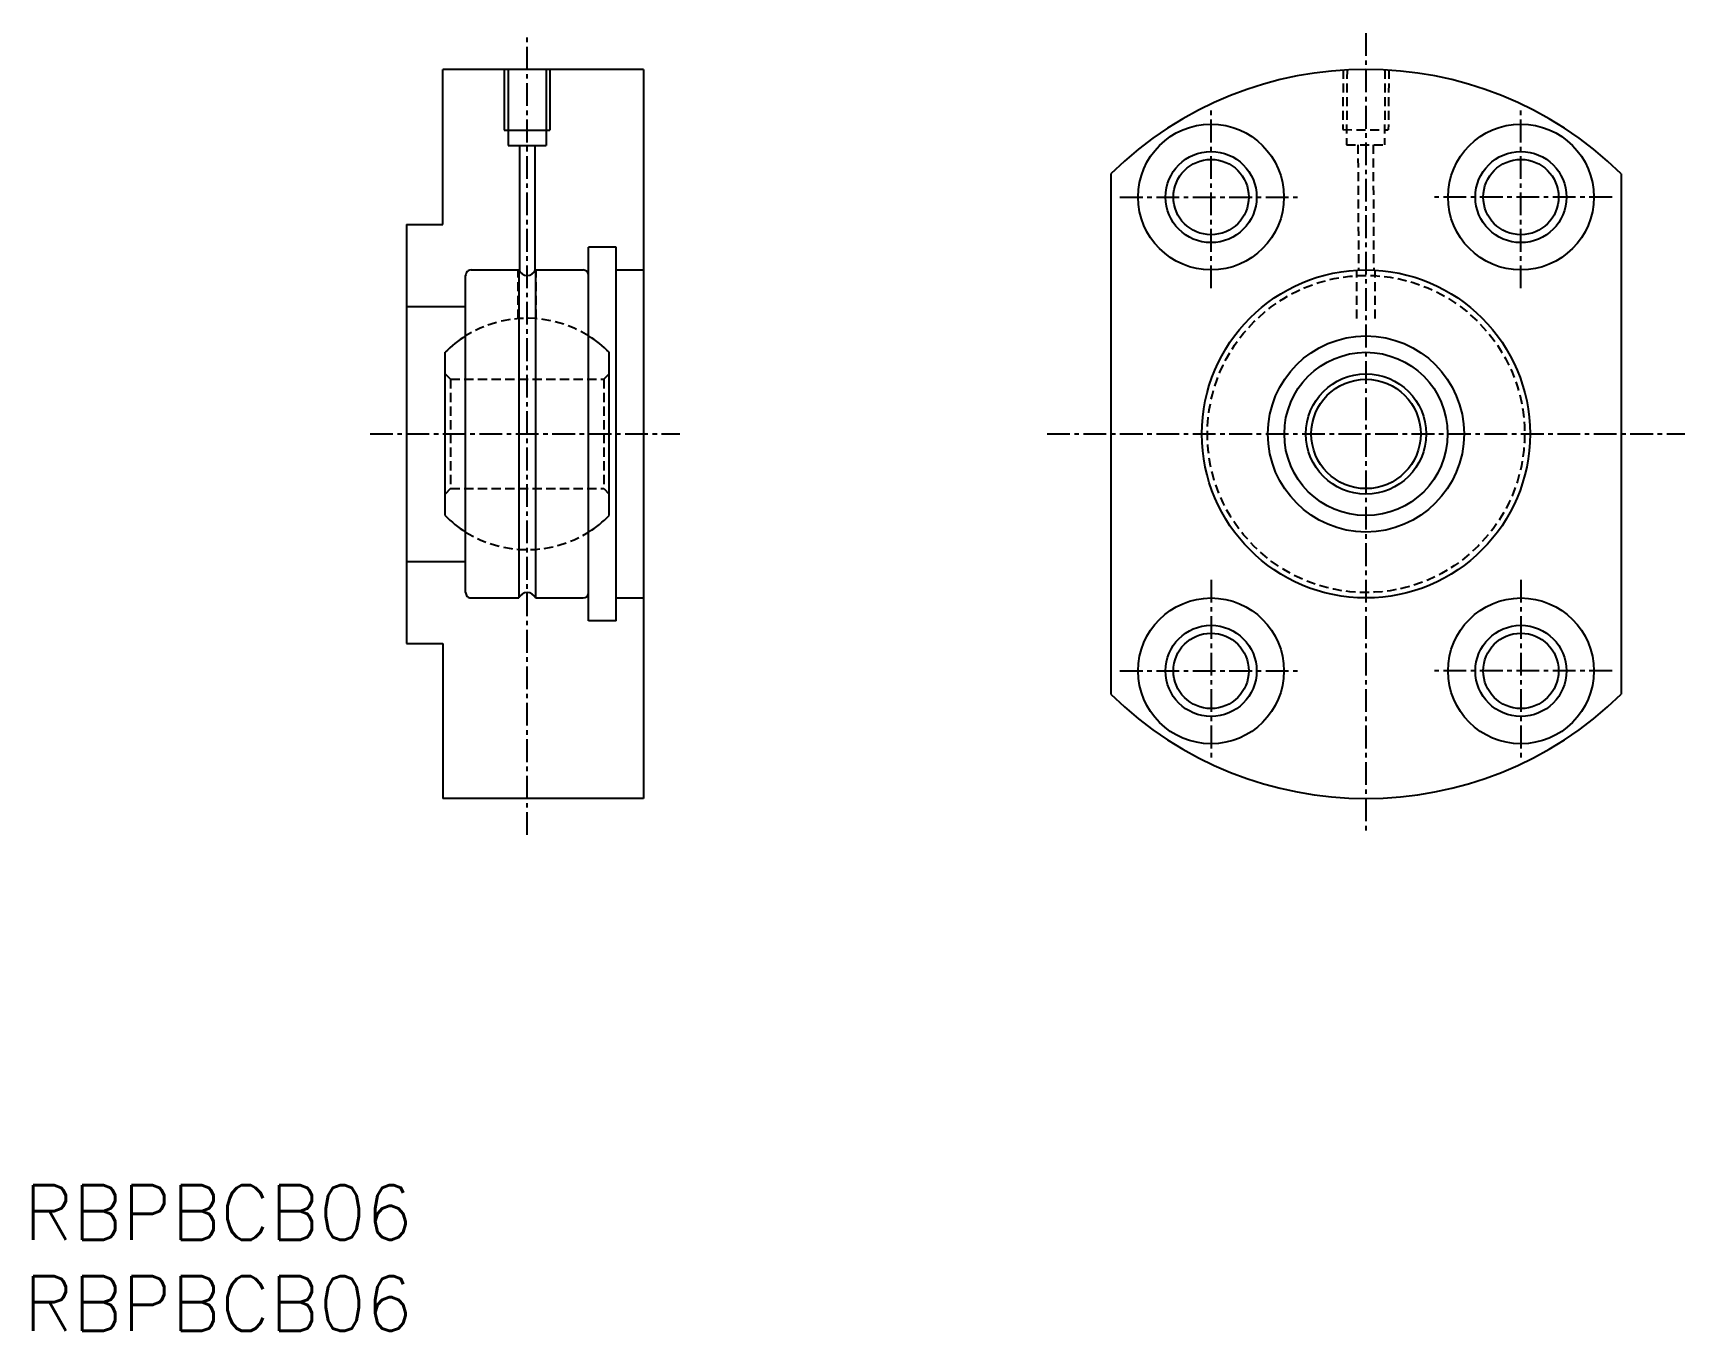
# Model space of a CAD drawing. Extents: x 92.4 to 183, y 54.8 to 126.
import ezdxf
from ezdxf.enums import TextEntityAlignment as Align

# ---------------------------------------------------------------- set-up
doc = ezdxf.new("R2010")
doc.units = 0
doc.linetypes.add('CENTER', pattern=[2, 1.25, -0.25, 0.25, -0.25])
doc.linetypes.add('DASHED', pattern=[0.75, 0.5, -0.25])
doc.layers.get('0').update_dxf_attribs({"linetype": 'CONTINUOUS'})
doc.layers.add('CENTER', color=1, linetype='CENTER')
doc.styles.get("Standard").update_dxf_attribs({"font": 'txt.shx', "bigfont": 'extfont.shx'})

msp = doc.modelspace()

# ---------------------------------------------------------------- linework, layer by layer
at = {"color": 7, "linetype": 'CONTINUOUS'}
for p, q in [((125.903, 124.034), (114.903, 124.034)), ((114.903, 115.534), (114.903, 124.034)), ((118.273, 124.034), (118.273, 120.701)), ((118.482, 124.034), (118.482, 119.868)), ((120.565, 124.034), (120.565, 119.868)), ((120.773, 124.034), (120.773, 120.701)), ((125.903, 124.034), (125.903, 84.034)), ((118.273, 120.701), (120.773, 120.701)), ((118.482, 119.868), (120.565, 119.868)), ((119.107, 119.868), (119.107, 112.958)), ((119.94, 119.868), (119.94, 112.958)), ((151.548, 118.317), (151.548, 89.751)), ((179.548, 118.317), (179.548, 89.751)), ((112.903, 115.534), (112.903, 92.534)), ((112.903, 115.534), (114.903, 115.534)), ((122.898, 93.784), (122.898, 114.284)), ((124.401, 114.284), (122.898, 114.284)), ((124.401, 93.784), (124.401, 114.284)), ((116.148, 95.334), (116.148, 112.734)), ((116.448, 113.034), (119.065, 113.034)), ((119.065, 113.034), (119.065, 95.034)), ((119.982, 113.034), (122.598, 113.034)), ((119.982, 113.034), (119.982, 95.034)), ((124.401, 113.034), (125.903, 113.034)), ((112.903, 111.034), (116.148, 111.034)), ((115.023, 99.554), (115.023, 108.514)), ((124.023, 99.554), (124.023, 108.514)), ((112.903, 97.034), (116.148, 97.034)), ((116.448, 95.034), (119.065, 95.034)), ((119.982, 95.034), (122.598, 95.034)), ((124.401, 95.034), (125.903, 95.034)), ((124.401, 93.784), (122.898, 93.784)), ((112.903, 92.534), (114.903, 92.534)), ((114.903, 92.534), (114.903, 84.034)), ((125.903, 84.034), (114.903, 84.034))]:
    msp.add_line(p, q, dxfattribs=at)
at = {"color": 3, "linetype": 'DASHED'}
for p, q in [((164.298, 124.02), (164.272, 120.732)), ((164.506, 124.02), (164.48, 119.898)), ((166.59, 124.02), (166.564, 119.898)), ((166.798, 124.02), (166.772, 120.731)), ((164.272, 120.732), (166.772, 120.731)), ((164.48, 119.898), (166.564, 119.898)), ((165.105, 119.898), (165.137, 113.025)), ((165.939, 119.898), (165.97, 113.024)), ((119.023, 110.365), (119.023, 113.034)), ((120.023, 110.365), (120.023, 113.034)), ((165.048, 110.365), (165.048, 113.034)), ((166.048, 110.365), (166.048, 113.034)), ((115.323, 107.034), (115.023, 107.334)), ((115.323, 107.034), (123.723, 107.034)), ((115.323, 107.034), (115.323, 101.034)), ((123.723, 107.034), (124.023, 107.334)), ((123.723, 107.034), (123.723, 101.034)), ((115.323, 101.034), (115.023, 100.734)), ((115.323, 101.034), (123.723, 101.034)), ((123.723, 101.034), (124.023, 100.734))]:
    msp.add_line(p, q, dxfattribs=at)
at = {"color": 7, "linetype": 'CONTINUOUS'}
for centre, radius in [((157.048, 117.034), 4), ((174.048, 117.034), 4), ((157.048, 117.034), 2.5), ((174.048, 117.034), 2.5), ((165.548, 104.034), 9), ((165.548, 104.034), 5.379), ((165.548, 104.034), 4.48), ((165.548, 104.034), 3.3), ((165.548, 104.034), 3), ((157.048, 91.034), 4), ((174.048, 91.034), 4), ((157.048, 91.034), 2.5), ((174.048, 91.034), 2.5)]:
    msp.add_circle(centre, radius, dxfattribs=at)
at = {"color": 3, "linetype": 'CONTINUOUS'}
for centre in [(157.048, 117.034), (174.048, 117.034), (157.048, 91.034), (174.048, 91.034)]:
    msp.add_circle(centre, 2.067, dxfattribs=at)
at = {"color": 3, "linetype": 'DASHED'}
msp.add_circle((165.548, 104.034), 8.7, dxfattribs=at)
at = {"color": 7, "linetype": 'CONTINUOUS'}
for centre, radius, start, end in [((165.548, 104.034), 20, 45.573, 134.427), ((116.448, 112.734), 0.3, 90, 180.00001), ((119.523, 113.234), 0.5, 203.57818, 336.42182), ((122.598, 112.734), 0.3, 0, 90), ((119.523, 104.034), 6.35, 122.1066, 135.12611), ((119.523, 104.034), 6.35, 44.87389, 57.89341), ((119.523, 104.034), 6.35, 224.87389, 237.8934), ((119.523, 104.034), 6.35, 302.10659, 315.12611), ((116.448, 95.334), 0.3, 179.99999, 270), ((119.523, 94.834), 0.5, 23.57818, 156.42182), ((122.598, 95.334), 0.3, 270, 0), ((165.548, 104.034), 20, 225.573, 314.427)]:
    msp.add_arc(centre, radius, start, end, dxfattribs=at)
at = {"color": 3, "linetype": 'DASHED'}
for start, end in [(57.89341, 122.1066), (237.8934, 302.10659)]:
    msp.add_arc((119.523, 104.034), 6.35, start, end, dxfattribs=at)
at = {"layer": 'CENTER', "color": 1, "linetype": 'CENTER'}
for p, q in [((119.523, 82.034), (119.523, 126.034)), ((165.548, 126.034), (165.548, 82.034)), ((165.548, 126.034), (165.548, 109.413)), ((157.048, 112.034), (157.048, 122.034)), ((174.048, 112.034), (174.048, 122.034)), ((152.048, 117.034), (162.048, 117.034)), ((179.048, 117.034), (169.048, 117.034)), ((110.903, 104.034), (127.903, 104.034)), ((148.048, 104.034), (183.048, 104.034)), ((157.048, 96.034), (157.048, 86.034)), ((174.048, 96.034), (174.048, 86.034)), ((152.048, 91.034), (162.048, 91.034)), ((179.048, 91.034), (169.048, 91.034))]:
    msp.add_line(p, q, dxfattribs=at)

# ---------------------------------------------------------------- texts
at = {"color": 7, "linetype": 'CONTINUOUS'}
for p in [(91.901, 61.315), (91.901, 56.315)]:
    msp.add_text('RBPBCB06', height=3, dxfattribs=at).set_placement(p, align=Align.MIDDLE_LEFT)

doc.saveas('drawing.dxf')
